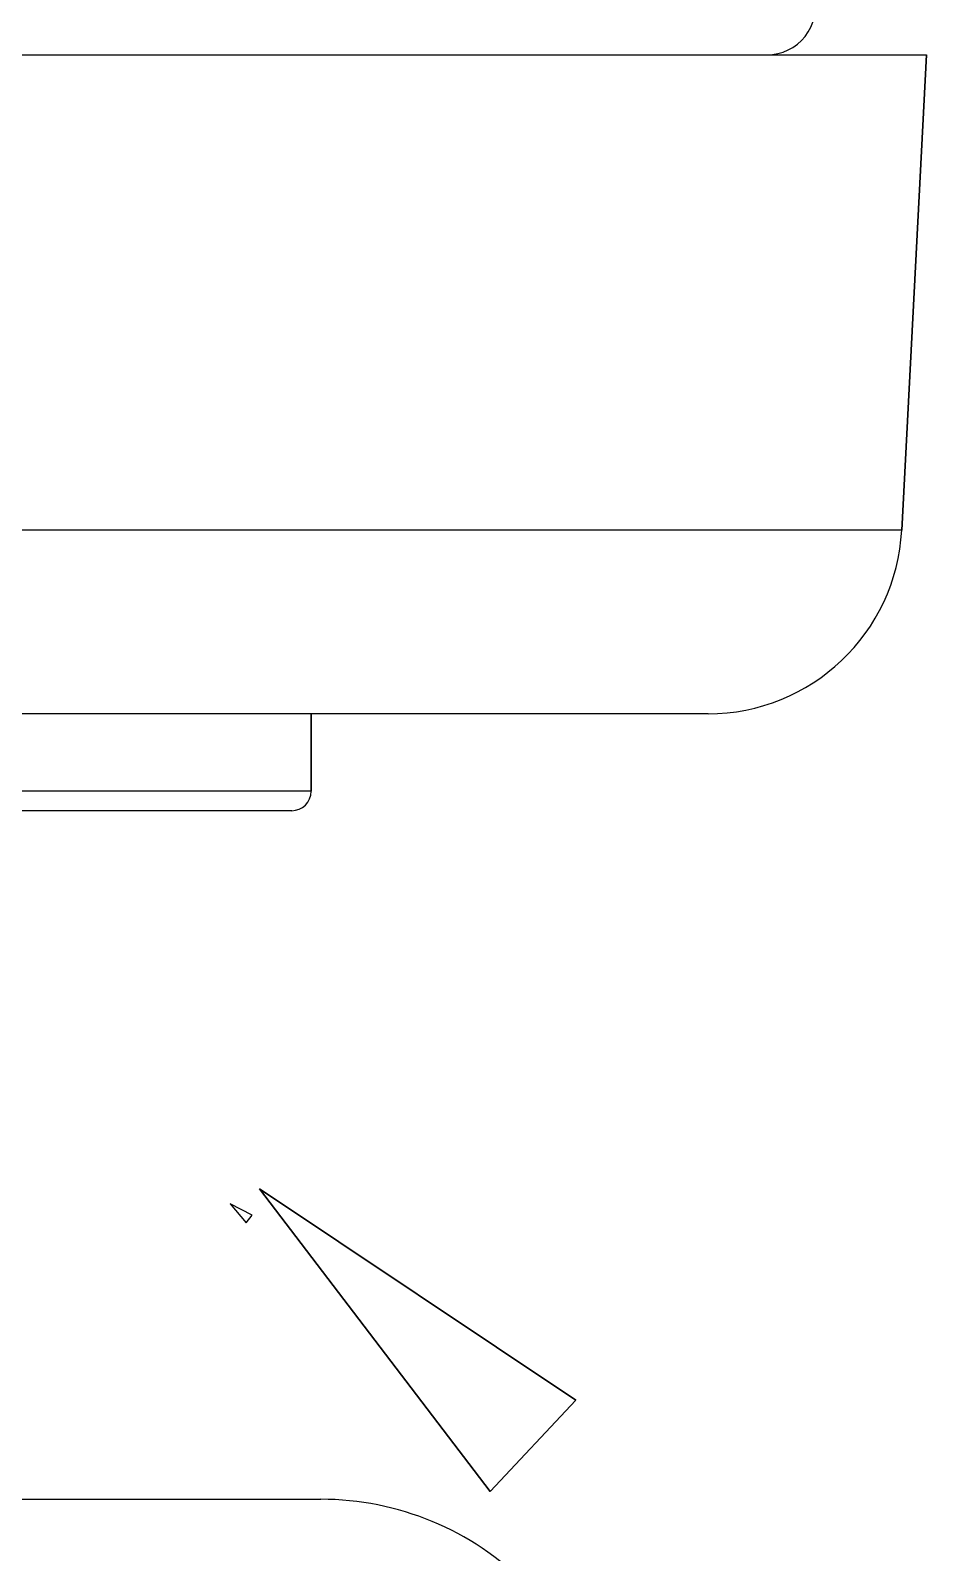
# Model space of a CAD drawing. Header units: millimetres. Extents: x 3817 to 4149, y 28263 to 28669.
# Drawn here: x 3987.31 to 3996.55, y 28492.12 to 28507.81 of the extents above; entities that cross this region are included whole.
import ezdxf

# ---------------------------------------------------------------- set-up
doc = ezdxf.new("R2010")
doc.units = ezdxf.units.MM

msp = doc.modelspace()

# ---------------------------------------------------------------- linework, layer by layer
for points, knots in [([(3994.901, 28507.556), (3995.054, 28507.555), (3995.197, 28507.625), (3995.293, 28507.744), (3995.293, 28507.744), (3995.387, 28507.863), (3995.423, 28508.019), (3995.389, 28508.167)], [0, 0, 0, 0, 0.5, 0.5, 0.5, 0.5, 1, 1, 1, 1]), ([(3992.047, 28492.747), (3992.047, 28492.747), (3989.666, 28495.867), (3989.666, 28495.867), (3989.666, 28495.867), (3989.666, 28495.867), (3992.047, 28492.747), (3992.047, 28492.747)], [0, 0, 0, 0, 0.5, 0.5, 0.5, 0.5, 1, 1, 1, 1]), ([(3989.666, 28495.867), (3989.666, 28495.867), (3992.93, 28493.688), (3992.93, 28493.688), (3992.93, 28493.688), (3992.93, 28493.688), (3992.047, 28492.747), (3992.047, 28492.747), (3992.047, 28492.747), (3992.047, 28492.747), (3989.666, 28495.867), (3989.666, 28495.867)], [0, 0, 0, 0, 0.333333, 0.333333, 0.333333, 0.333333, 0.666667, 0.666667, 0.666667, 0.666667, 1, 1, 1, 1]), ([(3989.666, 28495.867), (3989.666, 28495.867), (3992.93, 28493.688), (3992.93, 28493.688), (3992.93, 28493.688), (3992.93, 28493.688), (3992.047, 28492.747), (3992.047, 28492.747)], [0, 0, 0, 0, 0.5, 0.5, 0.5, 0.5, 1, 1, 1, 1]), ([(3989.366, 28495.71), (3989.366, 28495.71), (3989.593, 28495.594), (3989.593, 28495.594), (3989.593, 28495.594), (3989.593, 28495.594), (3989.531, 28495.516), (3989.531, 28495.516), (3989.531, 28495.516), (3989.531, 28495.516), (3989.366, 28495.71), (3989.366, 28495.71), (3989.366, 28495.71), (3989.366, 28495.71), (3989.366, 28495.71), (3989.366, 28495.71)], [0, 0, 0, 0, 0.25, 0.25, 0.25, 0.25, 0.5, 0.5, 0.5, 0.5, 0.75, 0.75, 0.75, 0.75, 1, 1, 1, 1]), ([(3989.366, 28495.71), (3989.366, 28495.71), (3989.593, 28495.594), (3989.593, 28495.594), (3989.593, 28495.594), (3989.593, 28495.594), (3989.531, 28495.516), (3989.531, 28495.516), (3989.531, 28495.516), (3989.531, 28495.516), (3989.366, 28495.71), (3989.366, 28495.71)], [0, 0, 0, 0, 0.333333, 0.333333, 0.333333, 0.333333, 0.666667, 0.666667, 0.666667, 0.666667, 1, 1, 1, 1]), ([(3993.297, 28489.669), (3993.297, 28490.464), (3992.981, 28491.227), (3992.419, 28491.788), (3992.419, 28491.788), (3991.857, 28492.35), (3991.095, 28492.666), (3990.3, 28492.666)], [0, 0, 0, 0, 0.5, 0.5, 0.5, 0.5, 1, 1, 1, 1])]:
    msp.add_open_spline(points, degree=3, knots=knots)
for points in [[(3945.582, 28507.556), (3945.582, 28507.556), (3992.082, 28507.556), (3992.082, 28507.556)], [(3946.509, 28507.556), (3946.509, 28507.556), (3996.545, 28507.556), (3996.545, 28507.556)], [(3992.082, 28507.556), (3992.082, 28507.556), (3992.082, 28507.556), (3992.082, 28507.556)], [(3996.545, 28507.556), (3996.545, 28507.556), (3996.289, 28502.656), (3996.289, 28502.656)], [(3996.289, 28502.656), (3996.289, 28502.656), (3996.545, 28507.556), (3996.545, 28507.556)], [(3996.545, 28507.556), (3996.545, 28507.556), (3996.545, 28507.556), (3996.545, 28507.556)], [(3996.545, 28507.556), (3996.545, 28507.556), (3996.545, 28507.556), (3996.545, 28507.556)], [(3996.289, 28502.656), (3996.289, 28502.656), (3945.839, 28502.656), (3945.839, 28502.656)], [(3994.292, 28500.763), (3995.356, 28500.763), (3996.233, 28501.595), (3996.289, 28502.656)], [(3994.292, 28500.763), (3994.292, 28500.763), (3947.834, 28500.763), (3947.834, 28500.763)], [(3990.2, 28500.763), (3990.2, 28500.763), (3990.2, 28499.964), (3990.2, 28499.964)], [(3990.2, 28499.964), (3990.2, 28499.964), (3990.2, 28500.763), (3990.2, 28500.763)], [(3990.2, 28499.964), (3990.2, 28499.964), (3951.927, 28499.964), (3951.927, 28499.964)], [(3990, 28499.764), (3990.11, 28499.764), (3990.2, 28499.853), (3990.2, 28499.964)], [(3990, 28499.764), (3990, 28499.764), (3952.127, 28499.764), (3952.127, 28499.764)], [(3992.047, 28492.747), (3992.047, 28492.747), (3989.666, 28495.867), (3989.666, 28495.867)], [(3951.828, 28492.666), (3951.828, 28492.666), (3990.3, 28492.666), (3990.3, 28492.666)]]:
    msp.add_open_spline(points, degree=3)

doc.saveas('drawing.dxf')
